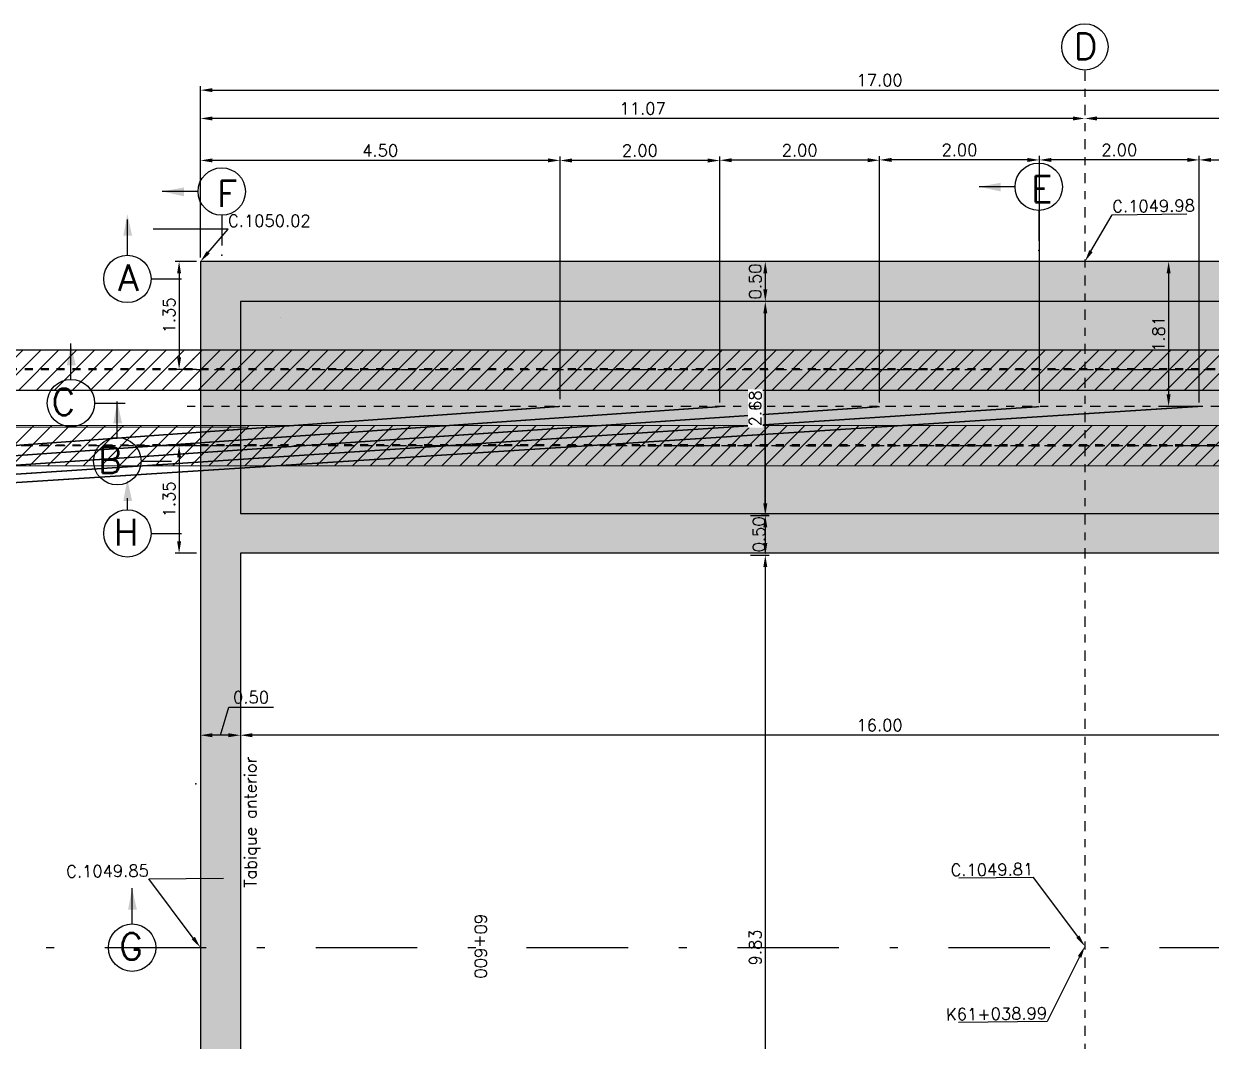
# Model space of a CAD drawing. Header units: metres. Extents: x 1080594 to 1081411, y 976871 to 977162.
# Drawn here: x 1081099.52 to 1081114.38, y 976947.01 to 976959.75 of the extents above; entities that cross this region are included whole.
import ezdxf
from ezdxf import colors
from ezdxf.entities.mleader import LeaderData, LeaderLine
from ezdxf.enums import TextEntityAlignment as Align
from ezdxf.math import Vec2, Vec3

# ---------------------------------------------------------------- set-up
doc = ezdxf.new("R2010")
doc.units = ezdxf.units.M
doc.header["$LTSCALE"] = 25.4
doc.linetypes.add('DASHDOT', pattern=[1, 0.5, -0.25, 0, -0.25])
doc.linetypes.add('HIDDEN', pattern=[0.375, 0.25, -0.125])
for name, color, linetype, lineweight in [('BORDEPUENTE', 4, 'Continuous', 15), ('COTA', 1, 'Continuous', 30), ('EJECONTRAPESO', 41, 'DASHDOT', 30), ('R80', 3, 'Continuous', 30), ('SOLIDOREFCONT', 254, 'Continuous', 5), ('TIRANTE', 170, 'Continuous', 30)]:
    doc.layers.add(name, color=color, linetype=linetype, lineweight=lineweight)
for name, color, linetype in [('CIRCULOCONTRAP', 130, 'Continuous'), ('CONTRAPESO', 3, 'Continuous'), ('DIMCONTRAPESO', 1, 'Continuous'), ('EJE PUENTE', 41, 'DASHDOT'), ('PERFIL MET', 37, 'Continuous'), ('R175COTR', 7, 'Continuous')]:
    doc.layers.add(name, color=color, linetype=linetype)
doc.styles.add('romans', font='romans.shx')
doc.dimstyles.new('Copy 75', dxfattribs={"dimtxt": 0.15, "dimasz": 0.15, "dimexe": 0.05, "dimexo": 0.05, "dimgap": 0.05, "dimtad": 1, "dimzin": 0, "dimdsep": 46, "dimtxsty": 'romans', "dimcen": 0.002, "dimclrd": 1, "dimclre": 1, "dimclrt": 3, "dimadec": 4, "dimazin": 0, "dimtfac": 1, "dimtofl": 0, "dimtmove": 1, "dimatfit": 3, "dimfxl": 1, "dimtolj": 1, "dimtzin": 0, "dimarcsym": 1})

# ---------------------------------------------------------------- blocks, each defined once
blk = doc.blocks.new('*D102')
at = {"layer": 'Defpoints', "color": 0, "transparency": 16777216}
for p in [(1081118.731387097, 976958.9158002352), (1081118.731387097, 976958.0776188585), (1081101.731387097, 976957.5576188585)]:
    blk.add_point(p, dxfattribs=at)
at = {"layer": 'DIMCONTRAPESO', "color": 1, "lineweight": -2, "transparency": 16777216}
for p, q in [((1081101.731387097, 976957.6076188586), (1081101.731387097, 976958.9658002353)), ((1081101.881387097, 976958.9158002352), (1081118.581387097, 976958.9158002352)), ((1081118.731387097, 976958.1276188586), (1081118.731387097, 976958.9658002353))]:
    blk.add_line(p, q, dxfattribs=at)
at = {"layer": 'DIMCONTRAPESO', "color": 1, "transparency": 16777216}
for points in [[(1081101.881387097, 976958.9408002353), (1081101.881387097, 976958.8908002352), (1081101.731387097, 976958.9158002352)], [(1081118.581387097, 976958.9408002353), (1081118.581387097, 976958.8908002352), (1081118.731387097, 976958.9158002352)]]:
    blk.add_solid(points, dxfattribs=at)
at = {"layer": 'DIMCONTRAPESO', "color": 3, "transparency": 16777216, "insert": (1081110.231387097, 976959.0408002352), "char_height": 0.15, "attachment_point": 5, "style": 'romans'}
blk.add_mtext('\\A1;17.00', dxfattribs=at)
blk = doc.blocks.new('*D131')
at = {"layer": 'Defpoints', "color": 0, "transparency": 16777216}
for p in [(1081112.801387097, 976958.5613065247), (1081112.801387097, 976958.5613065247), (1081118.731387097, 976956.7704352259)]:
    blk.add_point(p, dxfattribs=at)
at = {"layer": 'DIMCONTRAPESO', "color": 1, "lineweight": -2, "transparency": 16777216}
for p, q in [((1081118.731387097, 976956.820435226), (1081118.731387097, 976958.6113065247)), ((1081118.581387097, 976958.5613065247), (1081112.951387097, 976958.5613065247))]:
    blk.add_line(p, q, dxfattribs=at)
at = {"layer": 'DIMCONTRAPESO', "color": 1, "transparency": 16777216}
for points in [[(1081112.951387097, 976958.5863065247), (1081112.951387097, 976958.5363065246), (1081112.801387097, 976958.5613065247)], [(1081118.581387097, 976958.5863065247), (1081118.581387097, 976958.5363065246), (1081118.731387097, 976958.5613065247)]]:
    blk.add_solid(points, dxfattribs=at)
at = {"layer": 'DIMCONTRAPESO', "color": 3, "transparency": 16777216, "insert": (1081115.766387097, 976958.6863065247), "char_height": 0.15, "attachment_point": 5, "style": 'romans'}
blk.add_mtext('\\A1;5.93', dxfattribs=at)
blk = doc.blocks.new('*D104')
at = {"layer": 'Defpoints', "color": 0, "transparency": 16777216}
for p in [(1081108.567686313, 976953.5904881151), (1081108.567686313, 976953.0953415143), (1081108.801013716, 976953.0953415143)]:
    blk.add_point(p, dxfattribs=at)
at = {"layer": 'DIMCONTRAPESO', "color": 1, "lineweight": -2, "transparency": 16777216}
for p, q in [((1081108.617686313, 976953.5904881151), (1081108.851013716, 976953.5904881151)), ((1081108.801013716, 976953.4404881151), (1081108.801013716, 976953.2453415144)), ((1081108.617686313, 976953.0953415143), (1081108.851013716, 976953.0953415143))]:
    blk.add_line(p, q, dxfattribs=at)
at = {"layer": 'DIMCONTRAPESO', "color": 1, "transparency": 16777216}
for points in [[(1081108.776013716, 976953.4404881151), (1081108.826013716, 976953.4404881151), (1081108.801013716, 976953.5904881151)], [(1081108.776013716, 976953.2453415144), (1081108.826013716, 976953.2453415144), (1081108.801013716, 976953.0953415143)]]:
    blk.add_solid(points, dxfattribs=at)
at = {"layer": 'DIMCONTRAPESO', "color": 3, "transparency": 16777216, "insert": (1081108.721072637, 976953.3539321375), "char_height": 0.15, "attachment_point": 5, "rotation": 90, "style": 'romans'}
blk.add_mtext('\\A1;0.50', dxfattribs=at)
blk = doc.blocks.new('*D105')
at = {"layer": 'Defpoints', "color": 0, "transparency": 16777216}
for p in [(1081108.617686313, 976953.0953415143), (1081108.667686313, 976943.2694934485), (1081108.801013716, 976943.2694934485)]:
    blk.add_point(p, dxfattribs=at)
at = {"layer": 'DIMCONTRAPESO', "color": 1, "lineweight": -2, "transparency": 16777216}
for p, q in [((1081108.667686313, 976953.0953415143), (1081108.851013716, 976953.0953415143)), ((1081108.801013716, 976952.9453415143), (1081108.801013716, 976943.4194934486)), ((1081108.717686313, 976943.2694934485), (1081108.851013716, 976943.2694934485))]:
    blk.add_line(p, q, dxfattribs=at)
at = {"layer": 'DIMCONTRAPESO', "color": 1, "transparency": 16777216}
for points in [[(1081108.776013716, 976952.9453415143), (1081108.826013716, 976952.9453415143), (1081108.801013716, 976953.0953415143)], [(1081108.776013716, 976943.4194934486), (1081108.826013716, 976943.4194934486), (1081108.801013716, 976943.2694934485)]]:
    blk.add_solid(points, dxfattribs=at)
at = {"layer": 'DIMCONTRAPESO', "color": 3, "transparency": 16777216, "insert": (1081108.676013716, 976948.1824174816), "char_height": 0.15, "attachment_point": 5, "rotation": 90, "style": 'romans'}
blk.add_mtext('\\A1;9.83', dxfattribs=at)
blk = doc.blocks.new('*D108')
at = {"layer": 'COTA', "color": 1, "lineweight": -2, "transparency": 16777216}
for p, q in [((1081109.339932001, 976956.2704881151), (1081108.751013793, 976956.2704881151)), ((1081108.801013793, 976956.1204881151), (1081108.801013793, 976953.7404881151)), ((1081108.846072637, 976953.5904881151), (1081108.751013793, 976953.5904881151))]:
    blk.add_line(p, q, dxfattribs=at)
at = {"layer": 'COTA', "color": 1, "transparency": 16777216}
for points in [[(1081108.776013793, 976956.1204881151), (1081108.826013793, 976956.1204881151), (1081108.801013793, 976956.2704881151)], [(1081108.776013793, 976953.7404881151), (1081108.826013793, 976953.7404881151), (1081108.801013793, 976953.5904881151)]]:
    blk.add_solid(points, dxfattribs=at)
at = {"layer": 'Defpoints', "color": 0, "transparency": 16777216}
for p in [(1081109.389932001, 976956.2704881151), (1081108.801013793, 976953.5904881151), (1081108.896072637, 976953.5904881151)]:
    blk.add_point(p, dxfattribs=at)
at = {"layer": 'COTA', "color": 3, "transparency": 16777216, "insert": (1081108.676013792, 976954.9304881153), "char_height": 0.15, "attachment_point": 5, "rotation": 90, "style": 'romans'}
blk.add_mtext('\\A1;2.68', dxfattribs=at)
blk = doc.blocks.new('*D110')
at = {"layer": 'Defpoints', "color": 0, "transparency": 16777216}
for p in [(1081102.231387097, 976950.8396827709), (1081102.231387097, 976950.8396827709), (1081118.231387097, 976950.8396827709)]:
    blk.add_point(p, dxfattribs=at)
at = {"layer": 'DIMCONTRAPESO', "color": 1, "lineweight": -2, "transparency": 16777216}
blk.add_line((1081118.081387097, 976950.8396827709), (1081102.381387097, 976950.8396827709), dxfattribs=at)
at = {"layer": 'DIMCONTRAPESO', "color": 1, "transparency": 16777216}
for points in [[(1081102.381387097, 976950.8646827709), (1081102.381387097, 976950.8146827709), (1081102.231387097, 976950.8396827709)], [(1081118.081387097, 976950.8646827709), (1081118.081387097, 976950.8146827709), (1081118.231387097, 976950.8396827709)]]:
    blk.add_solid(points, dxfattribs=at)
at = {"layer": 'DIMCONTRAPESO', "color": 3, "transparency": 16777216, "insert": (1081110.231387097, 976950.9646827709), "char_height": 0.15, "attachment_point": 5, "style": 'romans'}
blk.add_mtext('\\A1;16.00', dxfattribs=at)
blk = doc.blocks.new('*D111')
at = {"layer": 'Defpoints', "color": 0, "transparency": 16777216}
for p in [(1081101.731387097, 976950.8396827709), (1081101.731387097, 976950.8396827709), (1081102.231387097, 976950.8396827709)]:
    blk.add_point(p, dxfattribs=at)
at = {"layer": 'DIMCONTRAPESO', "color": 1, "lineweight": -2, "transparency": 16777216}
for p, q in [((1081101.981387097, 976950.8396827709), (1081102.086387097, 976951.1896827709)), ((1081102.086387097, 976951.1896827709), (1081102.643529954, 976951.1896827709)), ((1081102.081387097, 976950.8396827709), (1081101.881387097, 976950.8396827709))]:
    blk.add_line(p, q, dxfattribs=at)
at = {"layer": 'DIMCONTRAPESO', "color": 1, "transparency": 16777216}
for points in [[(1081101.881387097, 976950.8646827709), (1081101.881387097, 976950.8146827709), (1081101.731387097, 976950.8396827709)], [(1081102.081387097, 976950.8646827709), (1081102.081387097, 976950.8146827709), (1081102.231387097, 976950.8396827709)]]:
    blk.add_solid(points, dxfattribs=at)
at = {"layer": 'DIMCONTRAPESO', "color": 3, "transparency": 16777216, "insert": (1081102.364958526, 976951.3146827709), "char_height": 0.15, "attachment_point": 5, "style": 'romans'}
blk.add_mtext('\\A1;0.50', dxfattribs=at)
blk = doc.blocks.new('*D112')
at = {"layer": 'Defpoints', "color": 0, "transparency": 16777216}
for p in [(1081108.801013793, 976956.7704352259), (1081108.801013793, 976956.2704881151), (1081108.801013793, 976956.2704881151)]:
    blk.add_point(p, dxfattribs=at)
at = {"layer": 'DIMCONTRAPESO', "color": 1, "lineweight": -2, "transparency": 16777216}
blk.add_line((1081108.801013793, 976956.6204352259), (1081108.801013793, 976956.4204881152), dxfattribs=at)
at = {"layer": 'DIMCONTRAPESO', "color": 1, "transparency": 16777216}
for points in [[(1081108.776013793, 976956.6204352259), (1081108.826013793, 976956.6204352259), (1081108.801013793, 976956.7704352259)], [(1081108.776013793, 976956.4204881152), (1081108.826013793, 976956.4204881152), (1081108.801013793, 976956.2704881151)]]:
    blk.add_solid(points, dxfattribs=at)
at = {"layer": 'DIMCONTRAPESO', "color": 3, "transparency": 16777216, "insert": (1081108.676013793, 976956.5204616706), "char_height": 0.15, "attachment_point": 5, "rotation": 90, "style": 'romans'}
blk.add_mtext('\\A1;0.50', dxfattribs=at)
blk = doc.blocks.new('*D109')
at = {"layer": 'Defpoints', "color": 0, "transparency": 16777216}
for p in [(1081108.801013793, 976956.2704881151), (1081108.801013793, 976956.2704881151), (1081108.801013716, 976953.591914482)]:
    blk.add_point(p, dxfattribs=at)
at = {"layer": 'DIMCONTRAPESO', "color": 1, "lineweight": -2, "transparency": 16777216}
for p, q in [((1081108.801013793, 976953.741914482), (1081108.801013793, 976956.1204881151)), ((1081108.851013716, 976953.591914482), (1081108.851013793, 976953.591914482))]:
    blk.add_line(p, q, dxfattribs=at)
at = {"layer": 'DIMCONTRAPESO', "color": 1, "transparency": 16777216}
for points in [[(1081108.776013793, 976956.1204881151), (1081108.826013793, 976956.1204881151), (1081108.801013793, 976956.2704881151)], [(1081108.776013793, 976953.741914482), (1081108.826013793, 976953.741914482), (1081108.801013793, 976953.591914482)]]:
    blk.add_solid(points, dxfattribs=at)
at = {"layer": 'DIMCONTRAPESO', "color": 3, "transparency": 16777216, "insert": (1081108.676013792, 976954.9312012986), "char_height": 0.15, "attachment_point": 5, "rotation": 90, "style": 'romans', "bg_fill": 3, "box_fill_scale": 1.1, "bg_fill_color": 256, "bg_fill_true_color": 13158600, "bg_fill_transparency": 0}
blk.add_mtext('\\A1;2.68', dxfattribs=at)
blk = doc.blocks.new('*D114')
at = {"layer": 'Defpoints', "color": 0, "transparency": 16777216}
for p in [(1081112.231387097, 976958.04226185), (1081112.231387097, 976958.04226185), (1081114.231387097, 976954.9533518035)]:
    blk.add_point(p, dxfattribs=at)
at = {"layer": 'DIMCONTRAPESO', "color": 1, "lineweight": -2, "transparency": 16777216}
for p, q in [((1081114.081387097, 976958.04226185), (1081112.381387097, 976958.04226185)), ((1081114.231387097, 976955.0033518035), (1081114.231387097, 976958.09226185))]:
    blk.add_line(p, q, dxfattribs=at)
at = {"layer": 'DIMCONTRAPESO', "color": 1, "transparency": 16777216}
for points in [[(1081112.381387097, 976958.06726185), (1081112.381387097, 976958.01726185), (1081112.231387097, 976958.04226185)], [(1081114.081387097, 976958.06726185), (1081114.081387097, 976958.01726185), (1081114.231387097, 976958.04226185)]]:
    blk.add_solid(points, dxfattribs=at)
at = {"layer": 'DIMCONTRAPESO', "color": 3, "transparency": 16777216, "insert": (1081113.231387097, 976958.16726185), "char_height": 0.15, "attachment_point": 5, "style": 'romans'}
blk.add_mtext('\\A1;2.00', dxfattribs=at)
blk = doc.blocks.new('*D115')
at = {"layer": 'Defpoints', "color": 0, "transparency": 16777216}
for p in [(1081110.231387097, 976958.04226185), (1081110.231387097, 976958.04226185), (1081112.231387097, 976954.9505109501)]:
    blk.add_point(p, dxfattribs=at)
at = {"layer": 'DIMCONTRAPESO', "color": 1, "lineweight": -2, "transparency": 16777216}
for p, q in [((1081112.081387097, 976958.04226185), (1081110.381387097, 976958.04226185)), ((1081112.231387097, 976955.0005109501), (1081112.231387097, 976958.09226185))]:
    blk.add_line(p, q, dxfattribs=at)
at = {"layer": 'DIMCONTRAPESO', "color": 1, "transparency": 16777216}
for points in [[(1081110.381387097, 976958.06726185), (1081110.381387097, 976958.01726185), (1081110.231387097, 976958.04226185)], [(1081112.081387097, 976958.06726185), (1081112.081387097, 976958.01726185), (1081112.231387097, 976958.04226185)]]:
    blk.add_solid(points, dxfattribs=at)
at = {"layer": 'DIMCONTRAPESO', "color": 3, "transparency": 16777216, "insert": (1081111.231387097, 976958.16726185), "char_height": 0.15, "attachment_point": 5, "style": 'romans'}
blk.add_mtext('\\A1;2.00', dxfattribs=at)
blk = doc.blocks.new('*D116')
at = {"layer": 'Defpoints', "color": 0, "transparency": 16777216}
for p in [(1081108.231387097, 976958.0383560819), (1081108.231387097, 976958.0383560819), (1081110.231387097, 976954.9533518131)]:
    blk.add_point(p, dxfattribs=at)
at = {"layer": 'DIMCONTRAPESO', "color": 1, "lineweight": -2, "transparency": 16777216}
for p, q in [((1081110.081387097, 976958.0383560819), (1081108.381387097, 976958.0383560819)), ((1081110.231387097, 976955.0033518132), (1081110.231387097, 976958.088356082))]:
    blk.add_line(p, q, dxfattribs=at)
at = {"layer": 'DIMCONTRAPESO', "color": 1, "transparency": 16777216}
for points in [[(1081108.381387097, 976958.063356082), (1081108.381387097, 976958.0133560819), (1081108.231387097, 976958.0383560819)], [(1081110.081387097, 976958.063356082), (1081110.081387097, 976958.0133560819), (1081110.231387097, 976958.0383560819)]]:
    blk.add_solid(points, dxfattribs=at)
at = {"layer": 'DIMCONTRAPESO', "color": 3, "transparency": 16777216, "insert": (1081109.231387097, 976958.1633560819), "char_height": 0.15, "attachment_point": 5, "style": 'romans'}
blk.add_mtext('\\A1;2.00', dxfattribs=at)
blk = doc.blocks.new('*D117')
at = {"layer": 'Defpoints', "color": 0, "transparency": 16777216}
for p in [(1081106.231387097, 976958.0349506395), (1081106.231387097, 976958.0349506395), (1081108.231387097, 976954.9533518131)]:
    blk.add_point(p, dxfattribs=at)
at = {"layer": 'DIMCONTRAPESO', "color": 1, "lineweight": -2, "transparency": 16777216}
for p, q in [((1081108.081387097, 976958.0349506395), (1081106.381387097, 976958.0349506395)), ((1081108.231387097, 976955.0033518132), (1081108.231387097, 976958.0849506395))]:
    blk.add_line(p, q, dxfattribs=at)
at = {"layer": 'DIMCONTRAPESO', "color": 1, "transparency": 16777216}
for points in [[(1081106.381387097, 976958.0599506395), (1081106.381387097, 976958.0099506394), (1081106.231387097, 976958.0349506395)], [(1081108.081387097, 976958.0599506395), (1081108.081387097, 976958.0099506394), (1081108.231387097, 976958.0349506395)]]:
    blk.add_solid(points, dxfattribs=at)
at = {"layer": 'DIMCONTRAPESO', "color": 3, "transparency": 16777216, "insert": (1081107.231387097, 976958.1599506395), "char_height": 0.15, "attachment_point": 5, "style": 'romans'}
blk.add_mtext('\\A1;2.00', dxfattribs=at)
blk = doc.blocks.new('*D118')
at = {"layer": 'Defpoints', "color": 0, "transparency": 16777216}
for p in [(1081101.731387173, 976958.0361772443), (1081101.731387173, 976956.7704352259), (1081106.231387097, 976954.997888249)]:
    blk.add_point(p, dxfattribs=at)
at = {"layer": 'DIMCONTRAPESO', "color": 1, "lineweight": -2, "transparency": 16777216}
for p, q in [((1081101.731387173, 976956.820435226), (1081101.731387173, 976958.0861772443)), ((1081106.081387097, 976958.0361772443), (1081101.881387173, 976958.0361772443)), ((1081106.231387097, 976955.047888249), (1081106.231387097, 976958.0861772443))]:
    blk.add_line(p, q, dxfattribs=at)
at = {"layer": 'DIMCONTRAPESO', "color": 1, "transparency": 16777216}
for points in [[(1081101.881387173, 976958.0611772443), (1081101.881387173, 976958.0111772442), (1081101.731387173, 976958.0361772443)], [(1081106.081387097, 976958.0611772443), (1081106.081387097, 976958.0111772442), (1081106.231387097, 976958.0361772443)]]:
    blk.add_solid(points, dxfattribs=at)
at = {"layer": 'DIMCONTRAPESO', "color": 3, "transparency": 16777216, "insert": (1081103.981387135, 976958.1611772443), "char_height": 0.15, "attachment_point": 5, "style": 'romans'}
blk.add_mtext('\\A1;4.50', dxfattribs=at)
blk = doc.blocks.new('*D127')
at = {"layer": 'Defpoints', "color": 0, "transparency": 16777216}
for p in [(1081101.731387097, 976958.5613065248), (1081101.731387097, 976958.5613065248), (1081112.801387097, 976958.5613065247)]:
    blk.add_point(p, dxfattribs=at)
at = {"layer": 'DIMCONTRAPESO', "color": 1, "lineweight": -2, "transparency": 16777216}
blk.add_line((1081112.651387097, 976958.5613065248), (1081101.881387097, 976958.5613065248), dxfattribs=at)
at = {"layer": 'DIMCONTRAPESO', "color": 1, "transparency": 16777216}
for points in [[(1081101.881387097, 976958.5863065248), (1081101.881387097, 976958.5363065248), (1081101.731387097, 976958.5613065248)], [(1081112.651387097, 976958.5863065248), (1081112.651387097, 976958.5363065248), (1081112.801387097, 976958.5613065248)]]:
    blk.add_solid(points, dxfattribs=at)
at = {"layer": 'DIMCONTRAPESO', "color": 3, "transparency": 16777216, "insert": (1081107.266387097, 976958.6863065248), "char_height": 0.15, "attachment_point": 5, "style": 'romans'}
blk.add_mtext('\\A1;11.07', dxfattribs=at)
blk = doc.blocks.new('*D129')
at = {"layer": 'Defpoints', "color": 0, "transparency": 16777216}
for p in [(1081114.231387097, 976958.04226185), (1081118.731387097, 976958.04226185), (1081118.731387097, 976958.04226185)]:
    blk.add_point(p, dxfattribs=at)
at = {"layer": 'DIMCONTRAPESO', "color": 1, "lineweight": -2, "transparency": 16777216}
blk.add_line((1081114.381387097, 976958.04226185), (1081118.581387097, 976958.04226185), dxfattribs=at)
at = {"layer": 'DIMCONTRAPESO', "color": 1, "transparency": 16777216}
for points in [[(1081114.381387097, 976958.06726185), (1081114.381387097, 976958.01726185), (1081114.231387097, 976958.04226185)], [(1081118.581387097, 976958.06726185), (1081118.581387097, 976958.01726185), (1081118.731387097, 976958.04226185)]]:
    blk.add_solid(points, dxfattribs=at)
at = {"layer": 'DIMCONTRAPESO', "color": 3, "transparency": 16777216, "insert": (1081116.481387097, 976958.16726185), "char_height": 0.15, "attachment_point": 5, "style": 'romans'}
blk.add_mtext('\\A1;4.50', dxfattribs=at)
blk = doc.blocks.new('*D130')
at = {"layer": 'Defpoints', "color": 0, "transparency": 16777216}
for p in [(1081114.231387097, 976956.7704352259), (1081113.849112279, 976954.9563518035), (1081114.231387097, 976954.9563518035)]:
    blk.add_point(p, dxfattribs=at)
at = {"layer": 'DIMCONTRAPESO', "color": 1, "lineweight": -2, "transparency": 16777216}
for p, q in [((1081114.181387097, 976956.7704352259), (1081113.799112279, 976956.7704352259)), ((1081113.849112279, 976956.6204352259), (1081113.849112279, 976955.1063518035)), ((1081114.181387097, 976954.9563518035), (1081113.799112279, 976954.9563518035))]:
    blk.add_line(p, q, dxfattribs=at)
at = {"layer": 'DIMCONTRAPESO', "color": 1, "transparency": 16777216}
for points in [[(1081113.824112279, 976956.6204352259), (1081113.874112278, 976956.6204352259), (1081113.849112279, 976956.7704352259)], [(1081113.824112279, 976955.1063518035), (1081113.874112278, 976955.1063518035), (1081113.849112279, 976954.9563518035)]]:
    blk.add_solid(points, dxfattribs=at)
at = {"layer": 'DIMCONTRAPESO', "color": 3, "transparency": 16777216, "insert": (1081113.724112278, 976955.8633935148), "char_height": 0.15, "attachment_point": 5, "rotation": 90, "style": 'romans'}
blk.add_mtext('\\A1;1.81', dxfattribs=at)
blk = doc.blocks.new('*D970')
at = {"layer": 'COTA', "color": 1, "lineweight": -2, "transparency": 16777216}
for p, q in [((1081101.681387173, 976956.7704352259), (1081101.413914651, 976956.7704352259)), ((1081101.463914651, 976956.6204352259), (1081101.463914651, 976955.570435226)), ((1081101.681387173, 976955.4204352259), (1081101.413914651, 976955.4204352259))]:
    blk.add_line(p, q, dxfattribs=at)
at = {"layer": 'COTA', "color": 1, "transparency": 16777216}
for points in [[(1081101.438914651, 976956.6204352259), (1081101.488914651, 976956.6204352259), (1081101.463914651, 976956.7704352259)], [(1081101.438914651, 976955.570435226), (1081101.488914651, 976955.570435226), (1081101.463914651, 976955.4204352259)]]:
    blk.add_solid(points, dxfattribs=at)
at = {"layer": 'Defpoints', "color": 0, "transparency": 16777216}
for p in [(1081101.731387173, 976956.7704352259), (1081101.463914651, 976955.4204352259), (1081101.731387173, 976955.4204352259)]:
    blk.add_point(p, dxfattribs=at)
at = {"layer": 'COTA', "color": 3, "transparency": 16777216, "insert": (1081101.338914651, 976956.095435226), "char_height": 0.15, "attachment_point": 5, "rotation": 90, "style": 'romans'}
blk.add_mtext('\\A1;1.35', dxfattribs=at)
blk = doc.blocks.new('*D971')
at = {"layer": 'COTA', "color": 1, "lineweight": -2, "transparency": 16777216}
for p, q in [((1081101.681387157, 976954.4676752001), (1081101.413914635, 976954.4676752001)), ((1081101.463914635, 976954.3176752), (1081101.463914635, 976953.2676752001)), ((1081101.681387157, 976953.1176752001), (1081101.413914635, 976953.1176752001))]:
    blk.add_line(p, q, dxfattribs=at)
at = {"layer": 'COTA', "color": 1, "transparency": 16777216}
for points in [[(1081101.438914635, 976954.3176752), (1081101.488914635, 976954.3176752), (1081101.463914635, 976954.4676752001)], [(1081101.438914635, 976953.2676752001), (1081101.488914635, 976953.2676752001), (1081101.463914635, 976953.1176752001)]]:
    blk.add_solid(points, dxfattribs=at)
at = {"layer": 'Defpoints', "color": 0, "transparency": 16777216}
for p in [(1081101.731387157, 976954.4676752001), (1081101.463914635, 976953.1176752001), (1081101.731387157, 976953.1176752001)]:
    blk.add_point(p, dxfattribs=at)
at = {"layer": 'COTA', "color": 3, "transparency": 16777216, "insert": (1081101.338914634, 976953.7926752003), "char_height": 0.15, "attachment_point": 5, "rotation": 90, "style": 'romans'}
blk.add_mtext('\\A1;1.35', dxfattribs=at)

msp = doc.modelspace()

# ---------------------------------------------------------------- hatches: boundary and pattern name
at = {"layer": 'PERFIL MET', "linetype": 'HIDDEN', "ltscale": 0.005}
h = msp.add_hatch(dxfattribs=at)
h.set_pattern_fill('ANSI31', color=256, scale=0.05)
h.set_pattern_definition([(45, (0, 1.306174313300289), (-0.1122532015133644, 0.1122532015133644), [])])
h.paths.add_polyline_path([(1081118.231387097, 976955.6605123024), (1081097.731387097, 976955.6605123024), (1081097.731387097, 976955.1605123024), (1081118.231387097, 976955.1605123025)])
h = msp.add_hatch(dxfattribs=at)
h.set_pattern_fill('ANSI31', color=256, scale=0.05)
h.set_pattern_definition([(45, (0, 0), (-0.1122532015133644, 0.1122532015133644), [])])
h.paths.add_polyline_path([(1081118.231387097, 976954.7176752002), (1081097.731387097, 976954.7129150854), (1081097.731387097, 976954.2129150855), (1081118.231387097, 976954.2176752001)])
at = {"layer": 'SOLIDOREFCONT', "transparency": 33554541}
h = msp.add_hatch(color=251, dxfattribs=at)
h.dxf.hatch_style = 1
h.paths.add_polyline_path([(1081118.734117991, 976956.7704352259), (1081101.731390522, 976956.7704352259), (1081101.731390522, 976939.5884934487), (1081118.734117915, 976939.5894934485)])
h.paths.add_polyline_path([(1081118.191387098, 976953.6176752001), (1081102.231387097, 976953.6176752001), (1081102.231387173, 976956.2704881151), (1081118.191387173, 976956.2704881151)], flags=16)
h.paths.add_polyline_path([(1081118.191387097, 976953.1176752001), (1081118.191387097, 976943.2694934485), (1081102.231387097, 976943.2694934485), (1081102.231387097, 976953.1176752001)], flags=16)
h.paths.add_polyline_path([(1081118.191387097, 976942.7694934487), (1081118.191387097, 976940.0889934485), (1081102.231387097, 976940.0889934485), (1081102.231387097, 976942.7694934487)], flags=16)
at = {"layer": 'SOLIDOREFCONT', "transparency": 33554546}
h = msp.add_hatch(color=252, dxfattribs=at)
h.dxf.hatch_style = 1
h.paths.add_polyline_path([(1081117.191387173, 976956.2704881151), (1081117.191387173, 976955.5704881124), (1081118.191387125, 976955.5704881136), (1081118.191387098, 976953.6176752001), (1081102.231387097, 976953.6176752001), (1081102.231387097, 976956.2704881151)])

# ---------------------------------------------------------------- linework, layer by layer
for p, q in [((1081101.703783723, 976957.6475155076), (1081101.252731837, 976957.6475155076)), ((1081111.928927, 976957.7067829894), (1081111.477875114, 976957.7067829894)), ((1081101.998032166, 976957.3502053076), (1081101.998032166, 976956.9690218286)), ((1081112.223175444, 976957.4094727894), (1081112.223175444, 976957.0282893104))]:
    msp.add_line(p, q)
for p in [(1081101.998032166, 976956.8503694844), (1081112.223175444, 976956.9096369662)]:
    msp.add_point(p)
for points in [[(1081111.748730282, 976957.6468613057), (1081111.748730282, 976957.7566184744), (1081111.477875114, 976957.7067829894)], [(1081101.523587004, 976957.5875938239), (1081101.523587004, 976957.6973509926), (1081101.252731837, 976957.6475155076)]]:
    msp.add_solid(points)
at = {"layer": 'BORDEPUENTE'}
msp.add_lwpolyline([(1081102.297600209, 976954.698371615, -4.685065324298881e-05), (1081098.782512865, 976954.6980423178), (1080677.573263282, 976954.705628044)], format="xyb", dxfattribs=at)
at = {"layer": 'CIRCULOCONTRAP'}
for centre, radius in [((1081112.801387097, 976959.4576308924), 0.2896674196976395), ((1081101.998032166, 976957.646836167), 0.296630859375), ((1081112.223175444, 976957.7061036488), 0.296630859375), ((1081100.816670942, 976956.5518553223), 0.296630859375), ((1081100.109955213, 976954.9981354651), 0.296630859375), ((1081100.690425657, 976954.2705998227), 0.296630859375), ((1081100.816670942, 976953.3668951093), 0.296630859375), ((1081100.875917418, 976948.1799643373), 0.296630859375)]:
    msp.add_circle(centre, radius, dxfattribs=at)
at = {"layer": 'CONTRAPESO'}
for points in [[(1081118.734117991, 976956.7704352259), (1081101.731387173, 976956.7704352259), (1081101.731387097, 976939.5884934484), (1081118.734117915, 976939.5894934485)], [(1081118.191387097, 976943.2694934485), (1081118.191387097, 976953.1176752001), (1081102.231387097, 976953.1176752001), (1081102.231387097, 976943.2694934485)]]:
    msp.add_lwpolyline(points, close=True, dxfattribs=at)
msp.add_lwpolyline([(1081102.231387097, 976953.6176752001), (1081102.231387097, 976953.6176752001), (1081118.191387098, 976953.6176752001), (1081118.191387173, 976956.2704881151), (1081102.231387173, 976956.2704881151), (1081102.231387097, 976953.6176752001)], dxfattribs=at)
at = {"layer": 'COTA'}
msp.add_lwpolyline([(1081102.731387097, 976956.0750762395), (1081102.731387097, 976956.0750762395)], dxfattribs=at)
at = {"layer": 'EJE PUENTE', "ltscale": 0.1}
msp.add_lwpolyline([(1080643.813269292, 976948.1799643373), (1081123.813502475, 976948.1799643373)], dxfattribs=at)
at = {"layer": 'EJECONTRAPESO', "ltscale": 0.01}
msp.add_lwpolyline([(1081112.801387097, 976959.157666994), (1081112.801387097, 976938.439959088)], dxfattribs=at)
at = {"layer": 'PERFIL MET'}
for points in [[(1081118.231387097, 976955.6605123024), (1081097.731387097, 976955.6605123024), (1081097.731387097, 976955.1605123024), (1081118.231387097, 976955.1605123025)], [(1081118.231387097, 976954.7176752002), (1081097.731387097, 976954.7129150854), (1081097.731387097, 976954.2129150855), (1081118.231387097, 976954.2176752001)]]:
    msp.add_lwpolyline(points, close=True, dxfattribs=at)
at = {"layer": 'PERFIL MET', "linetype": 'HIDDEN', "ltscale": 0.005}
for points in [[(1081118.231387097, 976955.4254708451), (1081097.731387097, 976955.4250513853)], [(1081118.231387097, 976955.4152934666), (1081097.731387097, 976955.4152934666)], [(1081118.231387097, 976954.4771965186), (1081097.731387097, 976954.4724400855)], [(1081118.231387097, 976954.4581538818), (1081097.731387097, 976954.4629150854)]]:
    msp.add_lwpolyline(points, dxfattribs=at)
at = {"layer": 'R175COTR'}
for p, q in [((1081100.815991601, 976956.8461037659), (1081100.815991601, 976957.2971556518)), ((1081101.113301801, 976956.5518553223), (1081101.494485357, 976956.5518553223)), ((1081100.109275873, 976955.2923839086), (1081100.109275873, 976955.7434357946)), ((1081100.406586073, 976954.9981354651), (1081100.787769552, 976954.9981354651)), ((1081100.689746317, 976954.5648482663), (1081100.689746317, 976955.0159001523)), ((1081100.987056517, 976954.2705998227), (1081101.368239996, 976954.2705998227)), ((1081100.815991601, 976953.6611435529), (1081100.815991601, 976953.8056863401)), ((1081101.113301801, 976953.3668951093), (1081101.49448528, 976953.3668951093)), ((1081100.875238077, 976948.4742127808), (1081100.875238077, 976948.9252646668)), ((1081101.172548277, 976948.1799643373), (1081101.553731756, 976948.1799643373))]:
    msp.add_line(p, q, dxfattribs=at)
for p in [(1081101.644004607, 976955.5512137942), (1081101.672384101, 976950.2324261188)]:
    msp.add_point(p, dxfattribs=at)
for points in [[(1081100.875913285, 976957.0936159721), (1081100.766156116, 976957.0936159721), (1081100.815991601, 976957.3644711396)], [(1081100.169197557, 976955.4725806271), (1081100.059440388, 976955.4725806271), (1081100.109275873, 976955.7434357946)], [(1081100.749668, 976954.7450449847), (1081100.639910832, 976954.7450449847), (1081100.689746317, 976955.0159001523)], [(1081100.875913285, 976953.773872991), (1081100.766156116, 976953.773872991), (1081100.815991601, 976954.0447281585)], [(1081100.935159761, 976948.6544094993), (1081100.825402592, 976948.6544094993), (1081100.875238077, 976948.9252646668)]]:
    msp.add_solid(points, dxfattribs=at)
at = {"layer": 'TIRANTE', "const_width": 0.017}
for points in [[(1081034.254054291, 976949.8077908279), (1081114.231387097, 976954.9563518035)], [(1081034.254054291, 976949.7958597345), (1081106.232781977, 976954.9563518035)], [(1081034.254054291, 976949.8058572179), (1081112.229746924, 976954.9533518131)], [(1081034.254054291, 976949.8038389399), (1081110.231387097, 976954.9533518131)], [(1081034.254054291, 976949.8017303084), (1081108.231387097, 976954.9533518131)]]:
    msp.add_lwpolyline(points, dxfattribs=at)

# ---------------------------------------------------------------- texts
at = {"layer": 'COTA', "color": 3, "insert": (1081102.282866866, 976950.571675397), "char_height": 0.15, "width": 3.516408503055573, "attachment_point": 3, "rotation": 90, "style": 'romans'}
msp.add_mtext('Tabique anterior\\P', dxfattribs=at)
at = {"layer": 'R175COTR', "char_height": 0.33, "width": 0.4150010265334458, "attachment_point": 3, "style": 'romans'}
for s, insert, rotation in [('{\\C0;D}', (1081112.95613078, 976959.6294726398, 308.056640625), 3.6309954901517776e-05), ('{\\C0;A}', (1081100.955773907, 976956.7319906084), 3.630995492986127e-05), ('{\\C0;C}', (1081100.164825758, 976955.1782707511), 3.630995492986127e-05), ('{\\C0;B}', (1081100.745296201, 976954.4507351088), 3.630995492986127e-05), ('{\\C0;H}', (1081100.955773907, 976953.5470303954), 3.630995492986127e-05), ('{\\C0;G}', (1081101.0121042, 976948.3600996233), 3.630995492986127e-05)]:
    msp.add_mtext(s, dxfattribs=dict(at, insert=insert, rotation=rotation))
at = {"layer": 'R175COTR', "char_height": 0.33, "width": 0.4150010265334458, "attachment_point": 1, "style": 'romans'}
for s, insert in [('{\\C0;F}', (1081101.936365795, 976957.7836459242)), ('{\\C0;E}', (1081112.12615167, 976957.842913406))]:
    msp.add_mtext(s, dxfattribs=dict(at, insert=insert))
at = {"layer": 'R80', "style": 'romans'}
msp.add_text('60+600', height=0.15, rotation=270, dxfattribs=at).set_placement((1081105.118807515, 976948.1980423122), align=Align.BOTTOM_CENTER)

# ---------------------------------------------------------------- dimensions: what is measured, and where the dimension line sits
at = {"layer": 'COTA', "color": 2}
for base, p1, p2, picture, middle in [((1081101.463914651, 976955.4204352259), (1081101.731387173, 976956.7704352259), (1081101.731387173, 976955.4204352259), '*D970', (1081101.338914651, 976956.095435226)), ((1081101.463914635, 976953.1176752001), (1081101.731387157, 976954.4676752001), (1081101.731387157, 976953.1176752001), '*D971', (1081101.338914634, 976953.7926752003))]:
    dim = msp.add_linear_dim(base=base, p1=p1, p2=p2, angle=90, dimstyle='Copy 75', dxfattribs=at)
    dim.commit()
    dim.dimension.update_dxf_attribs({"geometry": picture, "text_midpoint": middle})
at = {"layer": 'COTA'}
dim = msp.add_linear_dim(base=(1081108.801013793, 976953.5904881151), p1=(1081109.389932001, 976956.2704881151), p2=(1081108.896072637, 976953.5904881151), angle=90, dimstyle='Copy 75', dxfattribs=at)
dim.commit()
dim.dimension.update_dxf_attribs({"geometry": '*D108', "text_midpoint": (1081108.676013792, 976954.9304881153)})
at = {"layer": 'DIMCONTRAPESO'}
for base, p1, p2, angle, picture, middle in [((1081118.731387097, 976958.9158002352), (1081101.731387097, 976957.5576188585), (1081118.731387097, 976958.0776188585), 180, '*D102', (1081110.231387097, 976959.0408002352)), ((1081112.801387097, 976958.5613065247), (1081118.731387097, 976956.7704352259), (1081112.801387097, 976958.5613065247), 180, '*D131', (1081115.766387097, 976958.6863065247)), ((1081101.731387173, 976958.0361772443), (1081106.231387097, 976954.997888249), (1081101.731387173, 976956.7704352259), 180, '*D118', (1081103.981387135, 976958.1611772443)), ((1081106.231387097, 976958.0349506395), (1081108.231387097, 976954.9533518131), (1081106.231387097, 976958.0349506395), 180, '*D117', (1081107.231387097, 976958.1599506395)), ((1081110.231387097, 976958.04226185), (1081112.231387097, 976954.9505109501), (1081110.231387097, 976958.04226185), 180, '*D115', (1081111.231387097, 976958.16726185)), ((1081112.231387097, 976958.04226185), (1081114.231387097, 976954.9533518035), (1081112.231387097, 976958.04226185), 180, '*D114', (1081113.231387097, 976958.16726185)), ((1081108.801013716, 976943.2694934485), (1081108.617686313, 976953.0953415143), (1081108.667686313, 976943.2694934485), 90, '*D105', (1081108.676013716, 976948.1824174816)), ((1081101.731387097, 976950.8396827709), (1081102.231387097, 976950.8396827709), (1081101.731387097, 976950.8396827709), 180, '*D111', (1081102.136387097, 976951.3146827709)), ((1081102.231387097, 976950.8396827709), (1081118.231387097, 976950.8396827709), (1081102.231387097, 976950.8396827709), 180, '*D110', (1081110.231387097, 976950.9646827709))]:
    dim = msp.add_linear_dim(base=base, p1=p1, p2=p2, angle=angle, dimstyle='Copy 75', dxfattribs=at)
    dim.commit()
    dim.dimension.update_dxf_attribs({"geometry": picture, "text_midpoint": middle})
at = {"layer": 'DIMCONTRAPESO', "color": 2}
for base, p1, p2, angle, picture, middle in [((1081101.731387097, 976958.5613065248), (1081112.801387097, 976958.5613065247), (1081101.731387097, 976958.5613065248), 180, '*D127', (1081107.266387097, 976958.6863065248)), ((1081118.731387097, 976958.04226185), (1081114.231387097, 976958.04226185), (1081118.731387097, 976958.04226185), 180, '*D129', (1081116.481387097, 976958.16726185)), ((1081113.849112279, 976954.9563518035), (1081114.231387097, 976956.7704352259), (1081114.231387097, 976954.9563518035), 90, '*D130', (1081113.724112278, 976955.8633935148))]:
    dim = msp.add_linear_dim(base=base, p1=p1, p2=p2, angle=angle, dimstyle='Copy 75', dxfattribs=at)
    dim.commit()
    dim.dimension.update_dxf_attribs({"geometry": picture, "text_midpoint": middle})
at = {"layer": 'DIMCONTRAPESO'}
for base, p1, p2, picture, middle in [((1081108.801013793, 976956.2704881151), (1081108.801013793, 976956.7704352259), (1081108.801013793, 976956.2704881151), '*D112', (1081108.801013793, 976956.5204616706)), ((1081108.801013716, 976953.0953415143), (1081108.567686313, 976953.5904881151), (1081108.567686313, 976953.0953415143), '*D104', (1081108.846072637, 976953.3539321375))]:
    dim = msp.add_linear_dim(base=base, p1=p1, p2=p2, angle=90, dimstyle='Copy 75', dxfattribs=at)
    dim.commit()
    dim.dimension.update_dxf_attribs({"geometry": picture, "text_midpoint": middle, "dimtype": 160})

# ---------------------------------------------------------------- leaders
at = {"layer": 'COTA'}
ml = msp.add_multileader_mtext('Standard', dxfattribs=at)
ml.set_content('C.1049.98', color=3, style='romans')
ml.set_leader_properties(color=256)
ml.build(insert=Vec2(0, 0))
ml.multileader.update_dxf_attribs({"text_left_attachment_type": 6, "text_right_attachment_type": 6, "dogleg_length": 0, "arrow_head_size": 0.15})
ctx = ml.context
ctx.base_point, ctx.char_height, ctx.arrow_head_size, ctx.landing_gap_size, ctx.plane_origin, ctx.plane_x_axis, ctx.plane_y_axis = Vec3(1081113.144019759, 976957.3557265839), 0.15, 0.15, 0, Vec3(1081114.579484387, 976965.0289238365), Vec3(0.9999352659589026, 0.01137822005845793), Vec3(-0.01137822005845793, 0.9999352659589026)
ctx.left_attachment, ctx.right_attachment = 6, 6
notes = []
notes.append((ctx, [(0, (1, 1, 0), (1081113.144019759, 976957.3557265839), (0.9999352659589028, 0.01137822005845793), 0, [(0, [(1081112.801387097, 976956.7704352259)], 0, [])])]))
ctx.mtext.insert, ctx.mtext.text_direction, ctx.mtext.rotation, ctx.mtext.width, ctx.mtext.flow_direction = Vec3(1081113.14197168, 976957.5357149318), Vec3(0.9999352659589028, 0.01137822005845793), 0.01137846558420378, 2.603131410029132, 5
ml = msp.add_multileader_mtext('Standard', dxfattribs=at)
ml.set_content('C.1050.02', color=3, style='romans')
ml.set_leader_properties(color=256)
ml.build(insert=Vec2(0, 0))
ml.multileader.update_dxf_attribs({"text_left_attachment_type": 6, "text_right_attachment_type": 6, "dogleg_length": 0, "arrow_head_size": 0.15})
ctx = ml.context
ctx.base_point, ctx.char_height, ctx.arrow_head_size, ctx.landing_gap_size, ctx.plane_origin = Vec3(1081102.076067915, 976957.1757382852), 0.15, 0.15, 0, Vec3(1081103.509484463, 976965.0289238858)
ctx.left_attachment, ctx.right_attachment = 6, 6
notes.append((ctx, [(0, (1, 1, 0), (1081102.076067915, 976957.1757382852), (1, 0), 0, [(0, [(1081101.731387173, 976956.7704352752)], 0, [])])]))
ctx.mtext.insert, ctx.mtext.width, ctx.mtext.flow_direction = Vec3(1081102.076067915, 976957.3557382852), 2.603131410029132, 5
ml = msp.add_multileader_mtext('Standard', dxfattribs=at)
ml.set_content('C.1049.85', color=3, style='romans')
ml.set_leader_properties(color=256)
ml.build(insert=Vec2(0, 0))
ml.multileader.update_dxf_attribs({"text_left_attachment_type": 6, "text_right_attachment_type": 6, "dogleg_length": 0, "arrow_head_size": 0.15})
ctx = ml.context
ctx.base_point, ctx.char_height, ctx.arrow_head_size, ctx.landing_gap_size, ctx.plane_origin, ctx.plane_x_axis, ctx.plane_y_axis = Vec3(1081099.979134048, 976949.0274925035), 0.15, 0.15, 0, Vec3(1081103.509484463, 976956.4384529479), Vec3(0.9999352659589026, 0.01137822005845793), Vec3(-0.01137822005845793, 0.9999352659589026)
ctx.left_attachment, ctx.right_attachment, ctx.text_align_type = 6, 6, 2
notes.append((ctx, [(1, (1, 1, 0), (1081101.086205235, 976949.0400898185), (-0.9999352659589026, -0.01137822005845793), 0, [(0, [(1081101.731387173, 976948.1799643373)], 0, [])])]))
ctx.mtext.insert, ctx.mtext.text_direction, ctx.mtext.rotation, ctx.mtext.width, ctx.mtext.alignment, ctx.mtext.flow_direction = Vec3(1081101.084157156, 976949.2200781665), Vec3(0.9999352659589026, 0.01137822005845793), 0.01137846558420378, 2.603131410029132, 3, 5
ml = msp.add_multileader_mtext('Standard', dxfattribs=at)
ml.set_content('C.1049.81', color=3, style='romans')
ml.set_leader_properties(color=256)
ml.build(insert=Vec2(0, 0))
ml.multileader.update_dxf_attribs({"text_left_attachment_type": 6, "text_right_attachment_type": 6, "dogleg_length": 0, "arrow_head_size": 0.15})
ctx = ml.context
ctx.base_point, ctx.char_height, ctx.arrow_head_size, ctx.landing_gap_size, ctx.plane_origin, ctx.plane_x_axis, ctx.plane_y_axis = Vec3(1081111.091988379, 976949.0465581164), 0.15, 0.15, 0, Vec3(1081114.579484425, 976956.4570309229), Vec3(0.9999352659589026, 0.01137822005845793), Vec3(-0.01137822005845793, 0.9999352659589026)
ctx.left_attachment, ctx.right_attachment, ctx.text_align_type = 6, 6, 2
notes.append((ctx, [(1, (1, 1, 0), (1081112.156205198, 976949.0586677935), (-0.9999352659589026, -0.01137822005845793), 0, [(0, [(1081112.801387135, 976948.1985423123)], 0, [])])]))
ctx.mtext.insert, ctx.mtext.text_direction, ctx.mtext.rotation, ctx.mtext.width, ctx.mtext.alignment, ctx.mtext.flow_direction = Vec3(1081112.154157118, 976949.2386561414), Vec3(0.9999352659589026, 0.01137822005845793), 0.01137846558420378, 2.603131410029132, 3, 5
ml = msp.add_multileader_mtext('Standard', dxfattribs=at)
ml.set_content('K61+038.99', color=3, style='romans')
ml.set_leader_properties(color=256)
ml.build(insert=Vec2(0, 0))
ml.multileader.update_dxf_attribs({"text_left_attachment_type": 6, "text_right_attachment_type": 6, "dogleg_length": 0, "arrow_head_size": 0.15})
ctx = ml.context
ctx.base_point, ctx.char_height, ctx.arrow_head_size, ctx.landing_gap_size, ctx.plane_origin, ctx.plane_x_axis, ctx.plane_y_axis = Vec3(1081110.979653571, 976947.2383451181), 0.15, 0.15, 0, Vec3(1081115.032966187, 976954.3418322473), Vec3(0.9999352659589028, 0.01137822005845793), Vec3(-0.01137822005845793, 0.9999352659589028)
ctx.left_attachment, ctx.right_attachment, ctx.text_align_type = 6, 6, 2
notes.append((ctx, [(1, (1, 1, 0), (1081112.32956618, 976947.2537057152), (-0.9999352659589028, -0.01137822005845793), 0, [(0, [(1081112.801387097, 976948.1980423122)], 0, [])])]))
ctx.mtext.insert, ctx.mtext.text_direction, ctx.mtext.rotation, ctx.mtext.defined_height, ctx.mtext.alignment, ctx.mtext.flow_direction = Vec3(1081112.3275181, 976947.4336940631), Vec3(0.9999352659589028, 0.01137822005845793), 0.01137846558420378, 0.2709478240828099, 3, 5
for ctx, leaders in notes:
    for number, flags, end, landing, length, lines in leaders:
        leader = LeaderData()
        leader.index, (leader.has_last_leader_line, leader.has_dogleg_vector, leader.attachment_direction) = number, flags
        leader.last_leader_point, leader.dogleg_vector, leader.dogleg_length = Vec3(end), Vec3(landing), length
        for number, points, colour, breaks in lines:
            line = LeaderLine()
            line.index, line.vertices, line.color, line.breaks = number, Vec3.list(points), colors.encode_raw_color(colour), breaks
            leader.lines.append(line)
        ctx.leaders.append(leader)

# ---------------------------------------------------------------- next in the draw order: dimensions: what is measured, and where the dimension line sits
at = {"layer": 'DIMCONTRAPESO'}
dim = msp.add_linear_dim(base=(1081108.801013793, 976956.2704881151), p1=(1081108.801013716, 976953.591914482), p2=(1081108.801013793, 976956.2704881151), angle=90, dimstyle='Copy 75', override={"dimtfill": 1}, dxfattribs=at)
dim.commit()
dim.dimension.update_dxf_attribs({"geometry": '*D109', "text_midpoint": (1081108.676013792, 976954.9312012986)})

# ---------------------------------------------------------------- next in the draw order: linework, layer by layer
at = {"layer": 'EJECONTRAPESO', "ltscale": 0.01}
for points in [[(1081101.678298117, 976955.4204352259), (1081118.797889296, 976955.4204352259)], [(1081096.069763766, 976954.4676752001), (1081118.734117981, 976954.4676752001)]]:
    msp.add_lwpolyline(points, dxfattribs=at)
at = {"layer": 'EJECONTRAPESO', "color": 191, "ltscale": 0.01}
msp.add_lwpolyline([(1081118.973467441, 976954.9563518035), (1081101.503513393, 976954.9563518035)], dxfattribs=at)

# ---------------------------------------------------------------- next in the draw order: dimensions: what is measured, and where the dimension line sits
at = {"layer": 'DIMCONTRAPESO'}
dim = msp.add_linear_dim(base=(1081108.231387097, 976958.0383560819), p1=(1081110.231387097, 976954.9533518131), p2=(1081108.231387097, 976958.0383560819), angle=180, dimstyle='Copy 75', dxfattribs=at)
dim.commit()
dim.dimension.update_dxf_attribs({"geometry": '*D116', "text_midpoint": (1081109.231387097, 976958.1633560819)})

doc.saveas('drawing.dxf')
